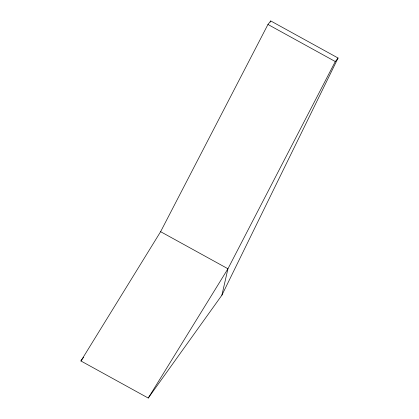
<?xml version="1.0" encoding="UTF-8"?>
<svg xmlns="http://www.w3.org/2000/svg" width="419" height="419" viewBox="0 0 419 419"><rect width="100%" height="100%" fill="white"/><g stroke="black" fill="none" stroke-linecap="round" stroke-linejoin="round"><path stroke-width="0.63" d="M221.887 295.201L227.941 268.768L335.284 61.546L338.075 58.026L270.753 20.95L267.961 24.464L160.618 231.686L80.925 360.974L148.247 398.05L221.887 295.201L338.075 58.026M270.176 22.123L270.753 20.95M148.247 398.05L227.941 268.768L160.618 231.686M80.925 360.974L83.58 357.26M267.961 24.464L335.284 61.546"/></g></svg>
